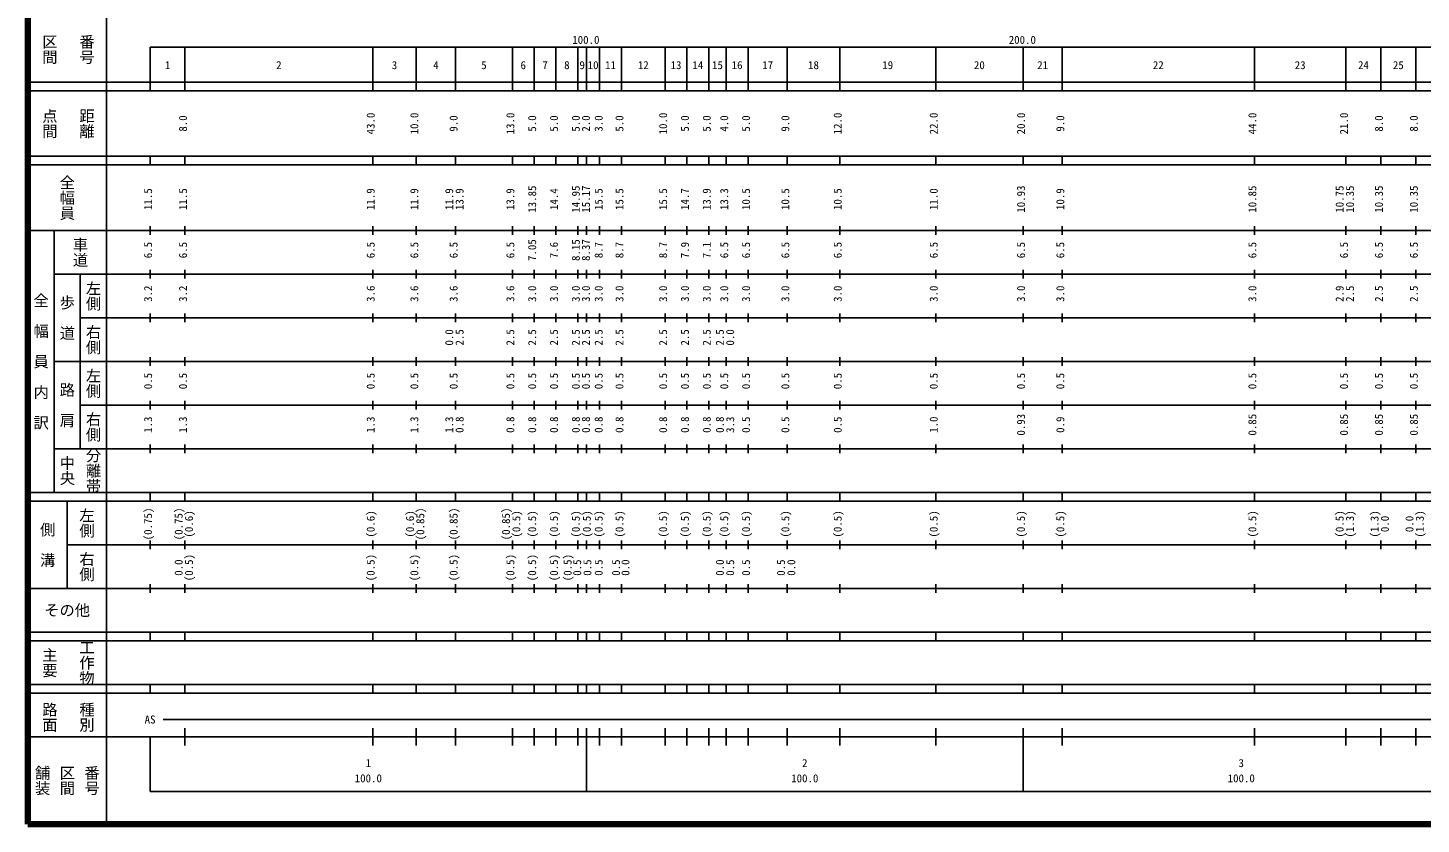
# Model space of a CAD drawing. Units: millimetres on the paper, enlarged 1000 times. Extents: x 40000 to 680000, y 20000 to 380000.
# Drawn here: x 40000 to 359216, y 20000 to 202409 of the extents above; entities that cross this region are included whole.
import ezdxf
from ezdxf.enums import TextEntityAlignment as Align

# ---------------------------------------------------------------- set-up
doc = ezdxf.new("R2010")
doc.units = ezdxf.units.MM
doc.header["$LTSCALE"] = 1000
doc.layers.add('M-TTL', color=2, linetype='Continuous', lineweight=140)
doc.layers.add('M-TTL-BAND', color=7, linetype='Continuous', lineweight=25)
doc.styles.add('@ＭＳ ゴシック', font='')
doc.styles.add('ＭＳ ゴシック', font='')
doc.styles.get('@ＭＳ ゴシック').set_extended_font_data('@MS Gothic')
doc.styles.get('ＭＳ ゴシック').set_extended_font_data('MS Gothic')

msp = doc.modelspace()

# ---------------------------------------------------------------- linework, layer by layer
at = {"layer": 'M-TTL'}
for p, q in [((40000, 380000), (40000, 20000)), ((40000, 20000), (680000, 20000))]:
    msp.add_line(p, q, dxfattribs=at)
at = {"layer": 'M-TTL-BAND'}
for p, q in [((58000, 370000), (58000, 20000)), ((68000, 198000), (579000, 198000)), ((68000, 198000), (68000, 188000)), ((76000, 188000), (76000, 198000)), ((119000, 188000), (119000, 198000)), ((129000, 188000), (129000, 198000)), ((138000, 188000), (138000, 198000)), ((151000, 188000), (151000, 198000)), ((156000, 188000), (156000, 198000)), ((161000, 188000), (161000, 198000)), ((166000, 188000), (166000, 198000)), ((168000, 188000), (168000, 198000)), ((171000, 188000), (171000, 198000)), ((176000, 188000), (176000, 198000)), ((186000, 188000), (186000, 198000)), ((191000, 188000), (191000, 198000)), ((196000, 188000), (196000, 198000)), ((200000, 188000), (200000, 198000)), ((205000, 188000), (205000, 198000)), ((214000, 188000), (214000, 198000)), ((226000, 188000), (226000, 198000)), ((248000, 188000), (248000, 198000)), ((268000, 188000), (268000, 198000)), ((277000, 188000), (277000, 198000)), ((321000, 188000), (321000, 198000)), ((342000, 188000), (342000, 198000)), ((350000, 188000), (350000, 198000)), ((358000, 188000), (358000, 198000)), ((40000, 190000), (579000, 190000)), ((40000, 188000), (579000, 188000)), ((40000, 173000), (579000, 173000)), ((68000, 171000), (68000, 173000)), ((76000, 171000), (76000, 173000)), ((119000, 171000), (119000, 173000)), ((129000, 171000), (129000, 173000)), ((138000, 171000), (138000, 173000)), ((151000, 171000), (151000, 173000)), ((156000, 171000), (156000, 173000)), ((161000, 171000), (161000, 173000)), ((166000, 171000), (166000, 173000)), ((168000, 171000), (168000, 173000)), ((171000, 171000), (171000, 173000)), ((176000, 171000), (176000, 173000)), ((186000, 171000), (186000, 173000)), ((191000, 171000), (191000, 173000)), ((196000, 171000), (196000, 173000)), ((200000, 171000), (200000, 173000)), ((205000, 171000), (205000, 173000)), ((214000, 171000), (214000, 173000)), ((226000, 171000), (226000, 173000)), ((248000, 171000), (248000, 173000)), ((268000, 171000), (268000, 173000)), ((277000, 171000), (277000, 173000)), ((321000, 171000), (321000, 173000)), ((342000, 171000), (342000, 173000)), ((350000, 171000), (350000, 173000)), ((358000, 171000), (358000, 173000)), ((40000, 171000), (579000, 171000)), ((68000, 155000), (68000, 157000)), ((76000, 155000), (76000, 157000)), ((119000, 155000), (119000, 157000)), ((129000, 155000), (129000, 157000)), ((138000, 155000), (138000, 157000)), ((151000, 155000), (151000, 157000)), ((156000, 155000), (156000, 157000)), ((161000, 155000), (161000, 157000)), ((166000, 155000), (166000, 157000)), ((168000, 155000), (168000, 157000)), ((171000, 155000), (171000, 157000)), ((176000, 155000), (176000, 157000)), ((186000, 155000), (186000, 157000)), ((191000, 155000), (191000, 157000)), ((196000, 155000), (196000, 157000)), ((200000, 155000), (200000, 157000)), ((205000, 155000), (205000, 157000)), ((214000, 155000), (214000, 157000)), ((226000, 155000), (226000, 157000)), ((248000, 155000), (248000, 157000)), ((268000, 155000), (268000, 157000)), ((277000, 155000), (277000, 157000)), ((321000, 155000), (321000, 157000)), ((342000, 155000), (342000, 157000)), ((350000, 155000), (350000, 157000)), ((358000, 155000), (358000, 157000)), ((40000, 156000), (579000, 156000)), ((46000, 96000), (46000, 156000)), ((68000, 145000), (68000, 147000)), ((76000, 145000), (76000, 147000)), ((119000, 145000), (119000, 147000)), ((129000, 145000), (129000, 147000)), ((138000, 145000), (138000, 147000)), ((151000, 145000), (151000, 147000)), ((156000, 145000), (156000, 147000)), ((161000, 145000), (161000, 147000)), ((166000, 145000), (166000, 147000)), ((168000, 145000), (168000, 147000)), ((171000, 145000), (171000, 147000)), ((176000, 145000), (176000, 147000)), ((186000, 145000), (186000, 147000)), ((191000, 145000), (191000, 147000)), ((196000, 145000), (196000, 147000)), ((200000, 145000), (200000, 147000)), ((205000, 145000), (205000, 147000)), ((214000, 145000), (214000, 147000)), ((226000, 145000), (226000, 147000)), ((248000, 145000), (248000, 147000)), ((268000, 145000), (268000, 147000)), ((277000, 145000), (277000, 147000)), ((321000, 145000), (321000, 147000)), ((342000, 145000), (342000, 147000)), ((350000, 145000), (350000, 147000)), ((358000, 145000), (358000, 147000)), ((46000, 146000), (579000, 146000)), ((52000, 146000), (52000, 106000)), ((52000, 136000), (579000, 136000)), ((68000, 135000), (68000, 137000)), ((76000, 135000), (76000, 137000)), ((119000, 135000), (119000, 137000)), ((129000, 135000), (129000, 137000)), ((138000, 135000), (138000, 137000)), ((151000, 135000), (151000, 137000)), ((156000, 135000), (156000, 137000)), ((161000, 135000), (161000, 137000)), ((166000, 135000), (166000, 137000)), ((168000, 135000), (168000, 137000)), ((171000, 135000), (171000, 137000)), ((176000, 135000), (176000, 137000)), ((186000, 135000), (186000, 137000)), ((191000, 135000), (191000, 137000)), ((196000, 135000), (196000, 137000)), ((200000, 135000), (200000, 137000)), ((205000, 135000), (205000, 137000)), ((214000, 135000), (214000, 137000)), ((226000, 135000), (226000, 137000)), ((248000, 135000), (248000, 137000)), ((268000, 135000), (268000, 137000)), ((277000, 135000), (277000, 137000)), ((321000, 135000), (321000, 137000)), ((342000, 135000), (342000, 137000)), ((350000, 135000), (350000, 137000)), ((358000, 135000), (358000, 137000)), ((46000, 126000), (579000, 126000)), ((68000, 125000), (68000, 127000)), ((76000, 125000), (76000, 127000)), ((119000, 125000), (119000, 127000)), ((129000, 125000), (129000, 127000)), ((138000, 125000), (138000, 127000)), ((151000, 125000), (151000, 127000)), ((156000, 125000), (156000, 127000)), ((161000, 125000), (161000, 127000)), ((166000, 125000), (166000, 127000)), ((168000, 125000), (168000, 127000)), ((171000, 125000), (171000, 127000)), ((176000, 125000), (176000, 127000)), ((186000, 125000), (186000, 127000)), ((191000, 125000), (191000, 127000)), ((196000, 125000), (196000, 127000)), ((200000, 125000), (200000, 127000)), ((205000, 125000), (205000, 127000)), ((214000, 125000), (214000, 127000)), ((226000, 125000), (226000, 127000)), ((248000, 125000), (248000, 127000)), ((268000, 125000), (268000, 127000)), ((277000, 125000), (277000, 127000)), ((321000, 125000), (321000, 127000)), ((342000, 125000), (342000, 127000)), ((350000, 125000), (350000, 127000)), ((358000, 125000), (358000, 127000)), ((52000, 116000), (579000, 116000)), ((68000, 115000), (68000, 117000)), ((76000, 115000), (76000, 117000)), ((119000, 115000), (119000, 117000)), ((129000, 115000), (129000, 117000)), ((138000, 115000), (138000, 117000)), ((151000, 115000), (151000, 117000)), ((156000, 115000), (156000, 117000)), ((161000, 115000), (161000, 117000)), ((166000, 115000), (166000, 117000)), ((168000, 115000), (168000, 117000)), ((171000, 115000), (171000, 117000)), ((176000, 115000), (176000, 117000)), ((186000, 115000), (186000, 117000)), ((191000, 115000), (191000, 117000)), ((196000, 115000), (196000, 117000)), ((200000, 115000), (200000, 117000)), ((205000, 115000), (205000, 117000)), ((214000, 115000), (214000, 117000)), ((226000, 115000), (226000, 117000)), ((248000, 115000), (248000, 117000)), ((268000, 115000), (268000, 117000)), ((277000, 115000), (277000, 117000)), ((321000, 115000), (321000, 117000)), ((342000, 115000), (342000, 117000)), ((350000, 115000), (350000, 117000)), ((358000, 115000), (358000, 117000)), ((46000, 106000), (579000, 106000)), ((68000, 105000), (68000, 107000)), ((76000, 105000), (76000, 107000)), ((119000, 105000), (119000, 107000)), ((129000, 105000), (129000, 107000)), ((138000, 105000), (138000, 107000)), ((151000, 105000), (151000, 107000)), ((156000, 105000), (156000, 107000)), ((161000, 105000), (161000, 107000)), ((166000, 105000), (166000, 107000)), ((168000, 105000), (168000, 107000)), ((171000, 105000), (171000, 107000)), ((176000, 105000), (176000, 107000)), ((186000, 105000), (186000, 107000)), ((191000, 105000), (191000, 107000)), ((196000, 105000), (196000, 107000)), ((200000, 105000), (200000, 107000)), ((205000, 105000), (205000, 107000)), ((214000, 105000), (214000, 107000)), ((226000, 105000), (226000, 107000)), ((248000, 105000), (248000, 107000)), ((268000, 105000), (268000, 107000)), ((277000, 105000), (277000, 107000)), ((321000, 105000), (321000, 107000)), ((342000, 105000), (342000, 107000)), ((350000, 105000), (350000, 107000)), ((358000, 105000), (358000, 107000)), ((40000, 96000), (579000, 96000)), ((68000, 94000), (68000, 96000)), ((76000, 94000), (76000, 96000)), ((119000, 94000), (119000, 96000)), ((129000, 94000), (129000, 96000)), ((138000, 94000), (138000, 96000)), ((151000, 94000), (151000, 96000)), ((156000, 94000), (156000, 96000)), ((161000, 94000), (161000, 96000)), ((166000, 94000), (166000, 96000)), ((168000, 94000), (168000, 96000)), ((171000, 94000), (171000, 96000)), ((176000, 94000), (176000, 96000)), ((186000, 94000), (186000, 96000)), ((191000, 94000), (191000, 96000)), ((196000, 94000), (196000, 96000)), ((200000, 94000), (200000, 96000)), ((205000, 94000), (205000, 96000)), ((214000, 94000), (214000, 96000)), ((226000, 94000), (226000, 96000)), ((248000, 94000), (248000, 96000)), ((268000, 94000), (268000, 96000)), ((277000, 94000), (277000, 96000)), ((321000, 94000), (321000, 96000)), ((342000, 94000), (342000, 96000)), ((350000, 94000), (350000, 96000)), ((358000, 94000), (358000, 96000)), ((40000, 94000), (579000, 94000)), ((49000, 94000), (49000, 74000)), ((49000, 84000), (579000, 84000)), ((68000, 83000), (68000, 85000)), ((76000, 83000), (76000, 85000)), ((119000, 83000), (119000, 85000)), ((129000, 83000), (129000, 85000)), ((138000, 83000), (138000, 85000)), ((151000, 83000), (151000, 85000)), ((156000, 83000), (156000, 85000)), ((161000, 83000), (161000, 85000)), ((166000, 83000), (166000, 85000)), ((168000, 83000), (168000, 85000)), ((171000, 83000), (171000, 85000)), ((176000, 83000), (176000, 85000)), ((186000, 83000), (186000, 85000)), ((191000, 83000), (191000, 85000)), ((196000, 83000), (196000, 85000)), ((200000, 83000), (200000, 85000)), ((205000, 83000), (205000, 85000)), ((214000, 83000), (214000, 85000)), ((226000, 83000), (226000, 85000)), ((248000, 83000), (248000, 85000)), ((268000, 83000), (268000, 85000)), ((277000, 83000), (277000, 85000)), ((321000, 83000), (321000, 85000)), ((342000, 83000), (342000, 85000)), ((350000, 83000), (350000, 85000)), ((358000, 83000), (358000, 85000)), ((40000, 74000), (579000, 74000)), ((68000, 73000), (68000, 75000)), ((76000, 73000), (76000, 75000)), ((119000, 73000), (119000, 75000)), ((129000, 73000), (129000, 75000)), ((138000, 73000), (138000, 75000)), ((151000, 73000), (151000, 75000)), ((156000, 73000), (156000, 75000)), ((161000, 73000), (161000, 75000)), ((166000, 73000), (166000, 75000)), ((168000, 73000), (168000, 75000)), ((171000, 73000), (171000, 75000)), ((176000, 73000), (176000, 75000)), ((186000, 73000), (186000, 75000)), ((191000, 73000), (191000, 75000)), ((196000, 73000), (196000, 75000)), ((200000, 73000), (200000, 75000)), ((205000, 73000), (205000, 75000)), ((214000, 73000), (214000, 75000)), ((226000, 73000), (226000, 75000)), ((248000, 73000), (248000, 75000)), ((268000, 73000), (268000, 75000)), ((277000, 73000), (277000, 75000)), ((321000, 73000), (321000, 75000)), ((342000, 73000), (342000, 75000)), ((350000, 73000), (350000, 75000)), ((358000, 73000), (358000, 75000)), ((40000, 64000), (579000, 64000)), ((68000, 62000), (68000, 64000)), ((76000, 62000), (76000, 64000)), ((119000, 62000), (119000, 64000)), ((129000, 62000), (129000, 64000)), ((138000, 62000), (138000, 64000)), ((151000, 62000), (151000, 64000)), ((156000, 62000), (156000, 64000)), ((161000, 62000), (161000, 64000)), ((166000, 62000), (166000, 64000)), ((168000, 62000), (168000, 64000)), ((171000, 62000), (171000, 64000)), ((176000, 62000), (176000, 64000)), ((186000, 62000), (186000, 64000)), ((191000, 62000), (191000, 64000)), ((196000, 62000), (196000, 64000)), ((200000, 62000), (200000, 64000)), ((205000, 62000), (205000, 64000)), ((214000, 62000), (214000, 64000)), ((226000, 62000), (226000, 64000)), ((248000, 62000), (248000, 64000)), ((268000, 62000), (268000, 64000)), ((277000, 62000), (277000, 64000)), ((321000, 62000), (321000, 64000)), ((342000, 62000), (342000, 64000)), ((350000, 62000), (350000, 64000)), ((358000, 62000), (358000, 64000)), ((40000, 62000), (579000, 62000)), ((40000, 52000), (579000, 52000)), ((68000, 50000), (68000, 52000)), ((76000, 50000), (76000, 52000)), ((119000, 50000), (119000, 52000)), ((129000, 50000), (129000, 52000)), ((138000, 50000), (138000, 52000)), ((151000, 50000), (151000, 52000)), ((156000, 50000), (156000, 52000)), ((161000, 50000), (161000, 52000)), ((166000, 50000), (166000, 52000)), ((168000, 50000), (168000, 52000)), ((171000, 50000), (171000, 52000)), ((176000, 50000), (176000, 52000)), ((186000, 50000), (186000, 52000)), ((191000, 50000), (191000, 52000)), ((196000, 50000), (196000, 52000)), ((200000, 50000), (200000, 52000)), ((205000, 50000), (205000, 52000)), ((214000, 50000), (214000, 52000)), ((226000, 50000), (226000, 52000)), ((248000, 50000), (248000, 52000)), ((268000, 50000), (268000, 52000)), ((277000, 50000), (277000, 52000)), ((321000, 50000), (321000, 52000)), ((342000, 50000), (342000, 52000)), ((350000, 50000), (350000, 52000)), ((358000, 50000), (358000, 52000)), ((40000, 50000), (579000, 50000)), ((71000, 44000), (565000, 44000)), ((76000, 38000), (76000, 42000)), ((119000, 38000), (119000, 42000)), ((129000, 38000), (129000, 42000)), ((138000, 38000), (138000, 42000)), ((151000, 38000), (151000, 42000)), ((156000, 38000), (156000, 42000)), ((161000, 38000), (161000, 42000)), ((166000, 38000), (166000, 42000)), ((168000, 27500), (168000, 42000)), ((171000, 38000), (171000, 42000)), ((176000, 38000), (176000, 42000)), ((186000, 38000), (186000, 42000)), ((191000, 38000), (191000, 42000)), ((196000, 38000), (196000, 42000)), ((200000, 38000), (200000, 42000)), ((205000, 38000), (205000, 42000)), ((214000, 38000), (214000, 42000)), ((226000, 38000), (226000, 42000)), ((248000, 38000), (248000, 42000)), ((268000, 27500), (268000, 42000)), ((277000, 38000), (277000, 42000)), ((321000, 38000), (321000, 42000)), ((342000, 38000), (342000, 42000)), ((350000, 38000), (350000, 42000)), ((358000, 38000), (358000, 42000)), ((40000, 40000), (579000, 40000)), ((68000, 40000), (68000, 27500)), ((68000, 27500), (579000, 27500))]:
    msp.add_line(p, q, dxfattribs=at)

# ---------------------------------------------------------------- texts
at = {"layer": 'M-TTL-BAND', "style": '@ＭＳ ゴシック'}
for s, p in [('区間', (45000, 197500)), ('番号', (53500, 197500)), ('点間', (45000, 180500)), ('距離', (53500, 180500)), ('全幅員', (49000, 163500)), ('車道', (52000, 151000)), ('左側', (55000, 141000)), ('全\u3000幅\u3000員\u3000内\u3000訳', (43000, 126000)), ('歩\u3000道', (49000, 136000)), ('右側', (55000, 131000)), ('左側', (55000, 121000)), ('路\u3000肩', (49000, 116000)), ('右側', (55000, 111000)), ('分離帯', (55000, 101000)), ('中央', (49000, 101000)), ('左側', (53500, 89000)), ('側\u3000溝', (44500, 84000)), ('右側', (53500, 79000)), ('工作物', (53500, 57000)), ('主要', (45000, 57000)), ('路面', (45000, 44500)), ('種別', (53500, 44500)), ('舗装', (43333, 30000)), ('区間', (49000, 30000)), ('番号', (54667, 30000))]:
    msp.add_text(s, height=2566, rotation=270, dxfattribs=at).set_placement(p, align=Align.MIDDLE_CENTER)
at = {"layer": 'M-TTL-BAND', "style": 'ＭＳ ゴシック'}
for s, p in [('100.0', (167844, 198195)), ('200.0', (267844, 198195)), ('1', (72000, 192405)), ('2', (97500, 192405)), ('3', (124000, 192405)), ('4', (133500, 192405)), ('5', (144500, 192405)), ('6', (153500, 192405)), ('7', (158500, 192405)), ('8', (163500, 192405)), ('9', (167000, 192405)), ('10', (169500, 192405)), ('11', (173500, 192405)), ('12', (181000, 192405)), ('13', (188500, 192405)), ('14', (193500, 192405)), ('15', (198000, 192405)), ('16', (202500, 192405)), ('17', (209500, 192405)), ('18', (220000, 192405)), ('19', (237000, 192405)), ('20', (258000, 192405)), ('21', (272500, 192405)), ('22', (299000, 192405)), ('23', (331500, 192405)), ('24', (346000, 192405)), ('25', (354000, 192405)), ('AS', (68000, 42500)), ('1', (118000, 32523)), ('2', (218000, 32523)), ('3', (318000, 32523)), ('100.0', (118000, 29033)), ('100.0', (218000, 29033)), ('100.0', (318000, 29033))]:
    msp.add_text(s, height=1833, dxfattribs=at).set_placement(p, align=Align.BOTTOM_CENTER)
for s, p in [('8.0', (77000, 180500)), ('43.0', (120000, 180500)), ('10.0', (130000, 180500)), ('9.0', (139000, 180500)), ('13.0', (152000, 180500)), ('5.0', (157000, 180500)), ('5.0', (162000, 180500)), ('5.0', (167000, 180500)), ('2.0', (169318, 180500)), ('3.0', (172236, 180500)), ('5.0', (177000, 180500)), ('10.0', (187000, 180500)), ('5.0', (192000, 180500)), ('5.0', (197000, 180500)), ('4.0', (201000, 180500)), ('5.0', (206000, 180500)), ('9.0', (215000, 180500)), ('12.0', (227000, 180500)), ('22.0', (249000, 180500)), ('20.0', (269000, 180500)), ('9.0', (278000, 180500)), ('44.0', (322000, 180500)), ('21.0', (343000, 180500)), ('8.0', (351000, 180500)), ('8.0', (359000, 180500)), ('13.85', (157000, 163174)), ('14.95', (167000, 163174)), ('15.17', (169318, 163174)), ('10.93', (269000, 163174)), ('10.85', (322000, 163174)), ('10.75', (342000, 163174)), ('10.35', (344370, 163174)), ('10.35', (351000, 163174)), ('10.35', (359000, 163174)), ('11.5', (69000, 163174)), ('11.5', (77000, 163174)), ('11.9', (120000, 163174)), ('11.9', (130000, 163174)), ('11.9', (138000, 163174)), ('13.9', (140370, 163174)), ('13.9', (152000, 163174)), ('14.4', (162000, 163174)), ('15.5', (172236, 163174)), ('15.5', (177000, 163174)), ('15.5', (187000, 163174)), ('14.7', (192000, 163174)), ('13.9', (197000, 163174)), ('13.3', (201000, 163174)), ('10.5', (206000, 163174)), ('10.5', (215000, 163174)), ('10.5', (227000, 163174)), ('11.0', (249000, 163174)), ('10.9', (278000, 163174)), ('7.05', (157000, 151500)), ('7.6', (162000, 151500)), ('8.15', (167000, 151500)), ('8.37', (169318, 151500)), ('8.7', (172236, 151500)), ('8.7', (177000, 151500)), ('8.7', (187000, 151500)), ('7.9', (192000, 151500)), ('7.1', (197000, 151500)), ('6.5', (69000, 151500)), ('6.5', (77000, 151500)), ('6.5', (120000, 151500)), ('6.5', (130000, 151500)), ('6.5', (139000, 151500)), ('6.5', (152000, 151500)), ('6.5', (201000, 151500)), ('6.5', (206000, 151500)), ('6.5', (215000, 151500)), ('6.5', (227000, 151500)), ('6.5', (249000, 151500)), ('6.5', (269000, 151500)), ('6.5', (278000, 151500)), ('6.5', (322000, 151500)), ('6.5', (343000, 151500)), ('6.5', (351000, 151500)), ('6.5', (359000, 151500)), ('3.2', (69000, 141500)), ('3.2', (77000, 141500)), ('3.6', (120000, 141500)), ('3.6', (130000, 141500)), ('3.6', (139000, 141500)), ('3.6', (152000, 141500)), ('3.0', (157000, 141500)), ('3.0', (162000, 141500)), ('3.0', (167000, 141500)), ('3.0', (169318, 141500)), ('3.0', (172236, 141500)), ('3.0', (177000, 141500)), ('3.0', (187000, 141500)), ('3.0', (192000, 141500)), ('3.0', (197000, 141500)), ('3.0', (201000, 141500)), ('3.0', (206000, 141500)), ('3.0', (215000, 141500)), ('3.0', (227000, 141500)), ('3.0', (249000, 141500)), ('3.0', (269000, 141500)), ('3.0', (278000, 141500)), ('3.0', (322000, 141500)), ('2.9', (342000, 141500)), ('2.5', (344370, 141500)), ('2.5', (351000, 141500)), ('2.5', (359000, 141500)), ('0.0', (138000, 131500)), ('2.5', (140370, 131500)), ('2.5', (152000, 131500)), ('2.5', (157000, 131500)), ('2.5', (162000, 131500)), ('2.5', (167000, 131500)), ('2.5', (169318, 131500)), ('2.5', (172236, 131500)), ('2.5', (177000, 131500)), ('2.5', (187000, 131500)), ('2.5', (192000, 131500)), ('2.5', (197000, 131500)), ('2.5', (200000, 131500)), ('0.0', (202370, 131500)), ('0.5', (69000, 121500)), ('0.5', (77000, 121500)), ('0.5', (120000, 121500)), ('0.5', (130000, 121500)), ('0.5', (139000, 121500)), ('0.5', (152000, 121500)), ('0.5', (157000, 121500)), ('0.5', (162000, 121500)), ('0.5', (167000, 121500)), ('0.5', (169318, 121500)), ('0.5', (172236, 121500)), ('0.5', (177000, 121500)), ('0.5', (187000, 121500)), ('0.5', (192000, 121500)), ('0.5', (197000, 121500)), ('0.5', (201000, 121500)), ('0.5', (206000, 121500)), ('0.5', (215000, 121500)), ('0.5', (227000, 121500)), ('0.5', (249000, 121500)), ('0.5', (269000, 121500)), ('0.5', (278000, 121500)), ('0.5', (322000, 121500)), ('0.5', (343000, 121500)), ('0.5', (351000, 121500)), ('0.5', (359000, 121500)), ('1.3', (69000, 111500)), ('1.3', (77000, 111500)), ('1.3', (120000, 111500)), ('1.3', (130000, 111500)), ('1.3', (138000, 111500)), ('0.8', (140370, 111500)), ('0.8', (152000, 111500)), ('0.8', (157000, 111500)), ('0.8', (162000, 111500)), ('0.8', (167000, 111500)), ('0.8', (169318, 111500)), ('0.8', (172236, 111500)), ('0.8', (177000, 111500)), ('0.8', (187000, 111500)), ('0.8', (192000, 111500)), ('0.8', (197000, 111500)), ('0.8', (200000, 111500)), ('3.3', (202370, 111500)), ('0.5', (206000, 111500)), ('0.5', (215000, 111500)), ('0.5', (227000, 111500)), ('1.0', (249000, 111500)), ('0.93', (269000, 111500)), ('0.9', (278000, 111500)), ('0.85', (322000, 111500)), ('0.85', (343000, 111500)), ('0.85', (351000, 111500)), ('0.85', (359000, 111500)), ('(0.75)', (69000, 88764)), ('(0.75)', (76000, 88764)), ('(0.6)', (78370, 88764)), ('(0.6)', (120000, 88764)), ('(0.6)', (129000, 88764)), ('(0.85)', (131370, 88764)), ('(0.85)', (139000, 88764)), ('(0.85)', (151000, 88764)), ('(0.5)', (153370, 88764)), ('(0.5)', (157000, 88764)), ('(0.5)', (162000, 88764)), ('(0.5)', (167000, 88764)), ('(0.5)', (169519, 88764)), ('(0.5)', (172236, 88764)), ('(0.5)', (177000, 88764)), ('(0.5)', (187000, 88764)), ('(0.5)', (192000, 88764)), ('(0.5)', (197000, 88764)), ('(0.5)', (201000, 88764)), ('(0.5)', (206000, 88764)), ('(0.5)', (215000, 88764)), ('(0.5)', (227000, 88764)), ('(0.5)', (249000, 88764)), ('(0.5)', (269000, 88764)), ('(0.5)', (278000, 88764)), ('(0.5)', (322000, 88764)), ('(0.5)', (342000, 88764)), ('(1.3)', (344370, 88764)), ('(1.3)', (350000, 88764)), ('0.0', (352370, 88764)), ('0.0', (358000, 88764)), ('(1.3)', (360370, 88764)), ('0.0', (76000, 78764)), ('(0.5)', (78370, 78764)), ('(0.5)', (120000, 78764)), ('(0.5)', (130000, 78764)), ('(0.5)', (139000, 78764)), ('(0.5)', (152000, 78764)), ('(0.5)', (157000, 78764)), ('(0.5)', (162000, 78764)), ('(0.5)', (165123, 78764)), ('0.5', (167321, 78764)), ('0.5', (169658, 78764)), ('0.5', (172236, 78764)), ('0.5', (176211, 78764)), ('0.0', (178370, 78764)), ('0.0', (200000, 78764)), ('0.5', (202370, 78764)), ('0.5', (206000, 78764)), ('0.5', (214000, 78764)), ('0.0', (216370, 78764))]:
    msp.add_text(s, height=1833, rotation=90, dxfattribs=at).set_placement(p, align=Align.BOTTOM_CENTER)
msp.add_text('その他', height=2566, dxfattribs=at).set_placement((49000, 69000), align=Align.MIDDLE_CENTER)

doc.saveas('drawing.dxf')
